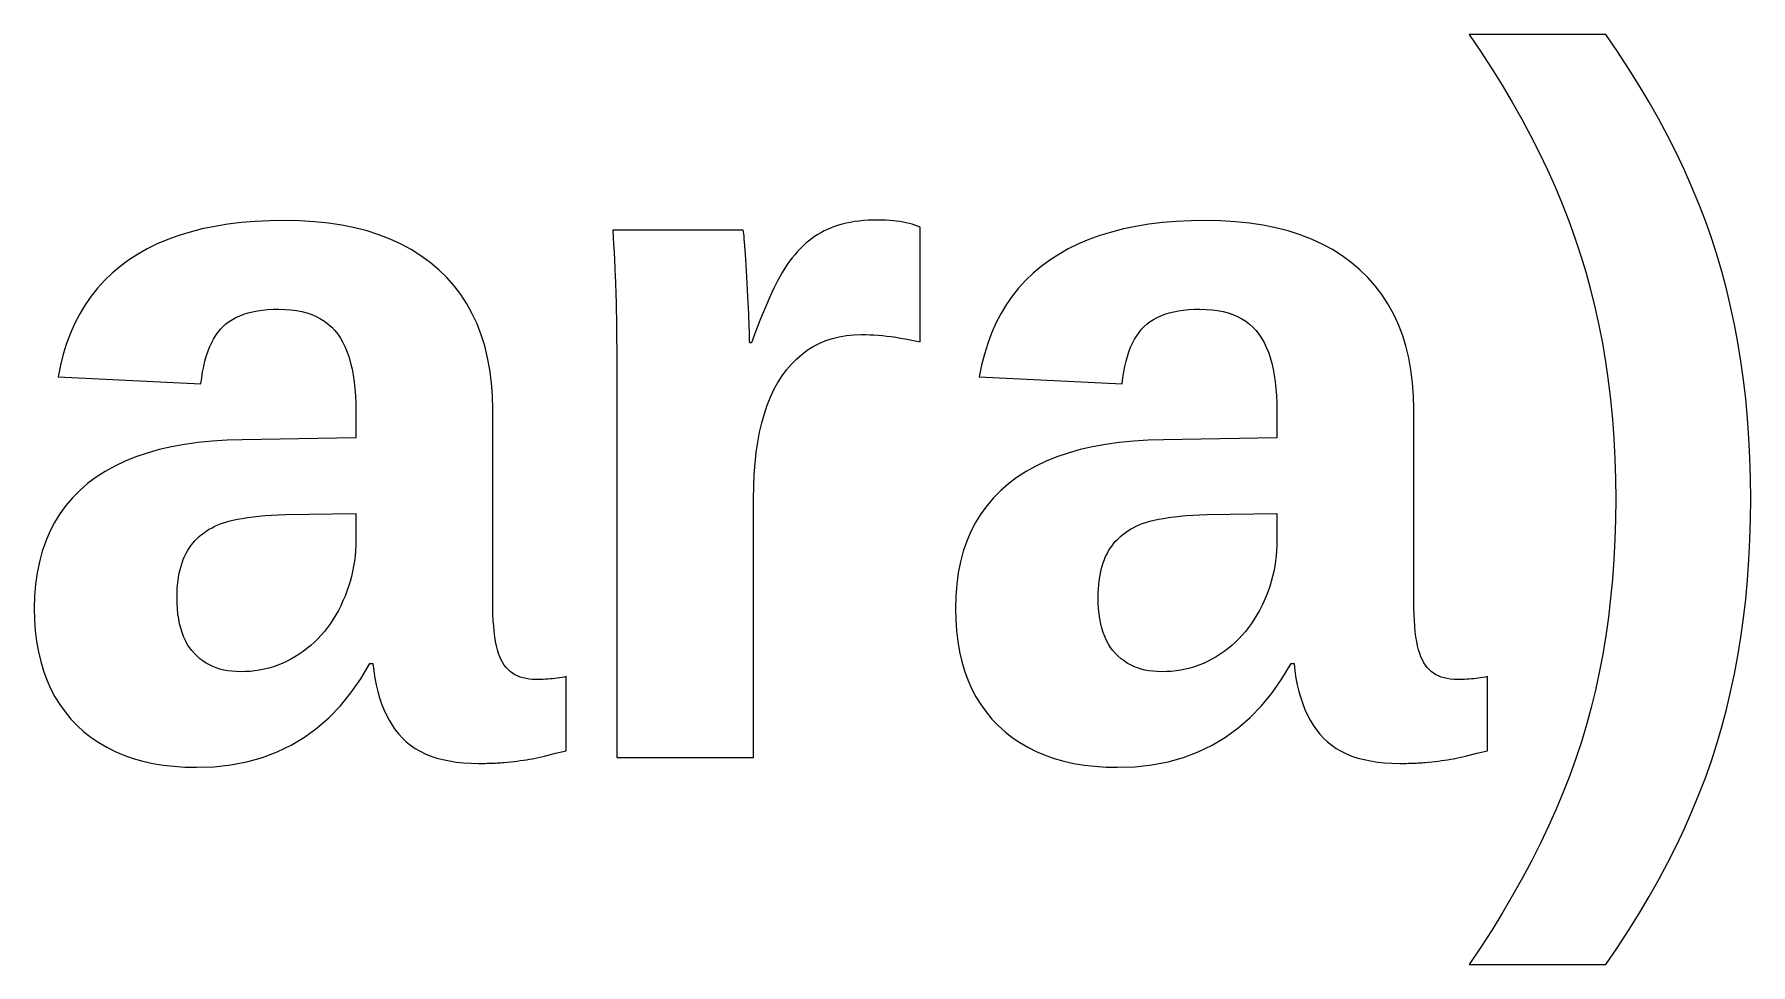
# Model space of a CAD drawing. Header units: metres. Extents: x -140 to 140, y -90 to 90.
# Drawn here: x -63.55 to -56.38, y 58.48 to 62.36 of the extents above; entities that cross this region are included whole.
import ezdxf

# ---------------------------------------------------------------- set-up
doc = ezdxf.new("R2010")
doc.units = ezdxf.units.M

msp = doc.modelspace()

# ---------------------------------------------------------------- linework, layer by layer
for p, q in [((-56.9838, 62.3646), (-57.5555, 62.3646)), ((-57.5555, 62.3646), (-57.5074, 62.2939)), ((-56.9354, 62.2936), (-56.9838, 62.3646)), ((-57.5074, 62.2939), (-57.4613, 62.2231)), ((-56.8892, 62.2226), (-56.9354, 62.2936)), ((-57.4613, 62.2231), (-57.4173, 62.1524)), ((-56.845, 62.1517), (-56.8892, 62.2226)), ((-57.4173, 62.1524), (-57.3753, 62.0816)), ((-56.8031, 62.0808), (-56.845, 62.1517)), ((-57.3753, 62.0816), (-57.3354, 62.0108)), ((-56.7632, 62.01), (-56.8031, 62.0808)), ((-57.3354, 62.0108), (-57.2975, 61.94)), ((-56.7255, 61.9392), (-56.7632, 62.01)), ((-57.2975, 61.94), (-57.2617, 61.8692)), ((-56.6899, 61.8685), (-56.7255, 61.9392)), ((-57.2617, 61.8692), (-57.2279, 61.7984)), ((-56.6564, 61.7978), (-56.6899, 61.8685)), ((-57.2279, 61.7984), (-57.1961, 61.7275)), ((-56.6251, 61.7271), (-56.6564, 61.7978)), ((-57.1961, 61.7275), (-57.1664, 61.6567)), ((-56.5958, 61.6566), (-56.6251, 61.7271)), ((-57.1664, 61.6567), (-57.1388, 61.5858)), ((-56.5688, 61.586), (-56.5958, 61.6566)), ((-62.739, 61.5718), (-62.7932, 61.563)), ((-62.6826, 61.5787), (-62.739, 61.5718)), ((-62.6242, 61.5836), (-62.6826, 61.5787)), ((-62.5638, 61.5865), (-62.6242, 61.5836)), ((-62.5013, 61.5875), (-62.5638, 61.5865)), ((-62.4382, 61.5863), (-62.5013, 61.5875)), ((-62.3775, 61.5826), (-62.4382, 61.5863)), ((-62.319, 61.5765), (-62.3775, 61.5826)), ((-62.2627, 61.568), (-62.319, 61.5765)), ((-62.2088, 61.5571), (-62.2627, 61.568)), ((-60.1891, 61.5676), (-60.2048, 61.5624)), ((-60.173, 61.5722), (-60.1891, 61.5676)), ((-60.1563, 61.5762), (-60.173, 61.5722)), ((-60.1391, 61.5798), (-60.1563, 61.5762)), ((-60.1213, 61.5827), (-60.1391, 61.5798)), ((-60.1031, 61.5852), (-60.1213, 61.5827)), ((-60.0843, 61.5871), (-60.1031, 61.5852)), ((-60.0649, 61.5884), (-60.0843, 61.5871)), ((-60.0451, 61.5893), (-60.0649, 61.5884)), ((-60.0247, 61.5895), (-60.0451, 61.5893)), ((-60.008, 61.5893), (-60.0247, 61.5895)), ((-59.9919, 61.5888), (-60.008, 61.5893)), ((-59.9762, 61.5879), (-59.9919, 61.5888)), ((-59.9611, 61.5866), (-59.9762, 61.5879)), ((-59.9465, 61.585), (-59.9611, 61.5866)), ((-59.9324, 61.583), (-59.9465, 61.585)), ((-59.9187, 61.5807), (-59.9324, 61.583)), ((-59.9056, 61.578), (-59.9187, 61.5807)), ((-59.8931, 61.5749), (-59.9056, 61.578)), ((-59.881, 61.5715), (-59.8931, 61.5749)), ((-59.8694, 61.5677), (-59.881, 61.5715)), ((-59.8583, 61.5635), (-59.8694, 61.5677)), ((-58.8925, 61.5718), (-58.9467, 61.563)), ((-58.8362, 61.5787), (-58.8925, 61.5718)), ((-58.7778, 61.5836), (-58.8362, 61.5787)), ((-58.7173, 61.5865), (-58.7778, 61.5836)), ((-58.6548, 61.5875), (-58.7173, 61.5865)), ((-58.5918, 61.5863), (-58.6548, 61.5875)), ((-58.531, 61.5826), (-58.5918, 61.5863)), ((-58.4725, 61.5765), (-58.531, 61.5826)), ((-58.4163, 61.568), (-58.4725, 61.5765)), ((-58.3623, 61.5571), (-58.4163, 61.568)), ((-57.1388, 61.5858), (-57.1132, 61.5149)), ((-56.5438, 61.5155), (-56.5688, 61.586)), ((-62.9897, 61.508), (-63.0337, 61.4894)), ((-62.9437, 61.5247), (-62.9897, 61.508)), ((-62.8956, 61.5394), (-62.9437, 61.5247)), ((-62.8454, 61.5522), (-62.8956, 61.5394)), ((-62.7932, 61.563), (-62.8454, 61.5522)), ((-62.157, 61.5437), (-62.2088, 61.5571)), ((-62.1076, 61.5279), (-62.157, 61.5437)), ((-62.0604, 61.5097), (-62.1076, 61.5279)), ((-62.0155, 61.489), (-62.0604, 61.5097)), ((-60.5862, 61.5468), (-61.1314, 61.5468)), ((-61.1314, 61.5468), (-61.1295, 61.5174)), ((-61.1295, 61.5174), (-61.1277, 61.4866)), ((-60.5852, 61.5403), (-60.5862, 61.5468)), ((-60.5842, 61.532), (-60.5852, 61.5403)), ((-60.5831, 61.522), (-60.5842, 61.532)), ((-60.582, 61.5101), (-60.5831, 61.522)), ((-60.5809, 61.4965), (-60.582, 61.5101)), ((-60.5797, 61.4812), (-60.5809, 61.4965)), ((-60.3137, 61.5013), (-60.3259, 61.4911)), ((-60.3012, 61.511), (-60.3137, 61.5013)), ((-60.2885, 61.52), (-60.3012, 61.511)), ((-60.2754, 61.5285), (-60.2885, 61.52)), ((-60.2621, 61.5364), (-60.2754, 61.5285)), ((-60.2485, 61.5437), (-60.2621, 61.5364)), ((-60.2344, 61.5505), (-60.2485, 61.5437)), ((-60.2199, 61.5567), (-60.2344, 61.5505)), ((-60.2048, 61.5624), (-60.2199, 61.5567)), ((-59.8477, 61.559), (-59.8583, 61.5635)), ((-59.8477, 61.0809), (-59.8477, 61.559)), ((-59.1432, 61.508), (-59.1872, 61.4894)), ((-59.0972, 61.5247), (-59.1432, 61.508)), ((-59.0491, 61.5394), (-59.0972, 61.5247)), ((-58.999, 61.5522), (-59.0491, 61.5394)), ((-58.9467, 61.563), (-58.999, 61.5522)), ((-58.3106, 61.5437), (-58.3623, 61.5571)), ((-58.2611, 61.5279), (-58.3106, 61.5437)), ((-58.2139, 61.5097), (-58.2611, 61.5279)), ((-58.169, 61.489), (-58.2139, 61.5097)), ((-57.1132, 61.5149), (-57.0896, 61.4441)), ((-56.521, 61.4451), (-56.5438, 61.5155)), ((-63.1155, 61.4462), (-63.1533, 61.4217)), ((-63.0756, 61.4688), (-63.1155, 61.4462)), ((-63.0337, 61.4894), (-63.0756, 61.4688)), ((-61.9728, 61.4659), (-62.0155, 61.489)), ((-61.9324, 61.4404), (-61.9728, 61.4659)), ((-61.8943, 61.4124), (-61.9324, 61.4404)), ((-61.1277, 61.4866), (-61.126, 61.4546)), ((-61.126, 61.4546), (-61.1243, 61.4212)), ((-60.5784, 61.464), (-60.5797, 61.4812)), ((-60.5771, 61.4451), (-60.5784, 61.464)), ((-60.5758, 61.4245), (-60.5771, 61.4451)), ((-60.5744, 61.402), (-60.5758, 61.4245)), ((-60.3824, 61.4313), (-60.3929, 61.4176)), ((-60.3717, 61.4444), (-60.3824, 61.4313)), ((-60.3607, 61.457), (-60.3717, 61.4444)), ((-60.3494, 61.4689), (-60.3607, 61.457)), ((-60.3378, 61.4803), (-60.3494, 61.4689)), ((-60.3259, 61.4911), (-60.3378, 61.4803)), ((-59.269, 61.4462), (-59.3068, 61.4217)), ((-59.2292, 61.4688), (-59.269, 61.4462)), ((-59.1872, 61.4894), (-59.2292, 61.4688)), ((-58.1263, 61.4659), (-58.169, 61.489)), ((-58.0859, 61.4404), (-58.1263, 61.4659)), ((-58.0478, 61.4124), (-58.0859, 61.4404)), ((-57.0896, 61.4441), (-57.0679, 61.3726)), ((-56.5001, 61.374), (-56.521, 61.4451)), ((-63.2225, 61.367), (-63.2538, 61.3369)), ((-63.189, 61.3952), (-63.2225, 61.367)), ((-63.1533, 61.4217), (-63.189, 61.3952)), ((-61.8584, 61.382), (-61.8943, 61.4124)), ((-61.825, 61.3494), (-61.8584, 61.382)), ((-61.1243, 61.4212), (-61.1226, 61.3866)), ((-61.1226, 61.3866), (-61.121, 61.3506)), ((-60.5729, 61.3778), (-60.5744, 61.402)), ((-60.5714, 61.3518), (-60.5729, 61.3778)), ((-60.4341, 61.3524), (-60.4449, 61.3322)), ((-60.4235, 61.371), (-60.4341, 61.3524)), ((-60.4132, 61.388), (-60.4235, 61.371)), ((-60.4031, 61.4034), (-60.4132, 61.388)), ((-60.3929, 61.4176), (-60.4031, 61.4034)), ((-59.376, 61.367), (-59.4073, 61.3369)), ((-59.3425, 61.3952), (-59.376, 61.367)), ((-59.3068, 61.4217), (-59.3425, 61.3952)), ((-58.0119, 61.382), (-58.0478, 61.4124)), ((-57.9785, 61.3494), (-58.0119, 61.382)), ((-57.0679, 61.3726), (-57.048, 61.2999)), ((-56.4809, 61.3018), (-56.5001, 61.374)), ((-63.283, 61.3049), (-63.3099, 61.2711)), ((-63.2538, 61.3369), (-63.283, 61.3049)), ((-61.7943, 61.3147), (-61.825, 61.3494)), ((-61.7662, 61.278), (-61.7943, 61.3147)), ((-61.121, 61.3506), (-61.1202, 61.3322)), ((-61.1202, 61.3322), (-61.1195, 61.3132)), ((-61.1195, 61.3132), (-61.1188, 61.2935)), ((-61.1188, 61.2935), (-61.1181, 61.2731)), ((-60.5699, 61.3241), (-60.5714, 61.3518)), ((-60.567, 61.2697), (-60.5699, 61.3241)), ((-60.4671, 61.2868), (-60.4785, 61.2617)), ((-60.4558, 61.3103), (-60.4671, 61.2868)), ((-60.4449, 61.3322), (-60.4558, 61.3103)), ((-59.4365, 61.3049), (-59.4634, 61.2711)), ((-59.4073, 61.3369), (-59.4365, 61.3049)), ((-57.9478, 61.3147), (-57.9785, 61.3494)), ((-57.9197, 61.278), (-57.9478, 61.3147)), ((-57.048, 61.2999), (-57.0298, 61.2261)), ((-56.4633, 61.2283), (-56.4809, 61.3018)), ((-63.3347, 61.2355), (-63.3573, 61.198)), ((-63.3099, 61.2711), (-63.3347, 61.2355)), ((-62.6353, 61.2066), (-62.6153, 61.2104)), ((-62.6153, 61.2104), (-62.5944, 61.2134)), ((-62.5944, 61.2134), (-62.5725, 61.2155)), ((-62.5725, 61.2155), (-62.5496, 61.2168)), ((-62.5496, 61.2168), (-62.5257, 61.2173)), ((-62.5257, 61.2173), (-62.4999, 61.2166)), ((-62.4999, 61.2166), (-62.4754, 61.2148)), ((-62.4754, 61.2148), (-62.4519, 61.2117)), ((-62.4519, 61.2117), (-62.4296, 61.2073)), ((-61.7408, 61.2392), (-61.7662, 61.278)), ((-61.7181, 61.1984), (-61.7408, 61.2392)), ((-61.1181, 61.2731), (-61.1176, 61.252)), ((-61.1176, 61.252), (-61.117, 61.2302)), ((-61.117, 61.2302), (-61.1166, 61.2077)), ((-60.5657, 61.2448), (-60.567, 61.2697)), ((-60.5646, 61.2213), (-60.5657, 61.2448)), ((-60.5636, 61.1994), (-60.5646, 61.2213)), ((-60.4901, 61.235), (-60.502, 61.2066)), ((-60.4785, 61.2617), (-60.4901, 61.235)), ((-59.4882, 61.2355), (-59.5108, 61.198)), ((-59.4634, 61.2711), (-59.4882, 61.2355)), ((-58.7888, 61.2066), (-58.7689, 61.2104)), ((-58.7689, 61.2104), (-58.7479, 61.2134)), ((-58.7479, 61.2134), (-58.726, 61.2155)), ((-58.726, 61.2155), (-58.7031, 61.2168)), ((-58.7031, 61.2168), (-58.6792, 61.2173)), ((-58.6792, 61.2173), (-58.6535, 61.2166)), ((-58.6535, 61.2166), (-58.6289, 61.2148)), ((-58.6289, 61.2148), (-58.6054, 61.2117)), ((-58.6054, 61.2117), (-58.5831, 61.2073)), ((-57.8943, 61.2392), (-57.9197, 61.278)), ((-57.8716, 61.1984), (-57.8943, 61.2392)), ((-57.0298, 61.2261), (-57.0134, 61.1512)), ((-56.4474, 61.1536), (-56.4633, 61.2283)), ((-63.3777, 61.1587), (-63.396, 61.1175)), ((-63.3573, 61.198), (-63.3777, 61.1587)), ((-62.7697, 61.1333), (-62.7586, 61.145)), ((-62.7586, 61.145), (-62.7467, 61.1557)), ((-62.7467, 61.1557), (-62.7338, 61.1655)), ((-62.7338, 61.1655), (-62.7198, 61.1745)), ((-62.7198, 61.1745), (-62.7049, 61.1826)), ((-62.7049, 61.1826), (-62.689, 61.1899)), ((-62.689, 61.1899), (-62.6721, 61.1963)), ((-62.6721, 61.1963), (-62.6542, 61.2019)), ((-62.6542, 61.2019), (-62.6353, 61.2066)), ((-62.4296, 61.2073), (-62.4084, 61.2018)), ((-62.4084, 61.2018), (-62.3883, 61.1949)), ((-62.3883, 61.1949), (-62.3694, 61.1869)), ((-62.3694, 61.1869), (-62.3516, 61.1776)), ((-62.3516, 61.1776), (-62.3349, 61.167)), ((-62.3349, 61.167), (-62.3194, 61.1553)), ((-62.3194, 61.1553), (-62.3049, 61.1422)), ((-62.3049, 61.1422), (-62.2917, 61.128)), ((-61.6981, 61.1555), (-61.7181, 61.1984)), ((-61.6807, 61.1106), (-61.6981, 61.1555)), ((-61.1166, 61.2077), (-61.1162, 61.1844)), ((-61.1162, 61.1844), (-61.1159, 61.1605)), ((-61.1159, 61.1605), (-61.1156, 61.1358)), ((-60.5627, 61.1789), (-60.5636, 61.1994)), ((-60.5619, 61.1599), (-60.5627, 61.1789)), ((-60.5612, 61.1423), (-60.5619, 61.1599)), ((-60.5607, 61.1263), (-60.5612, 61.1423)), ((-60.5264, 61.145), (-60.5389, 61.1117)), ((-60.5141, 61.1766), (-60.5264, 61.145)), ((-60.502, 61.2066), (-60.5141, 61.1766)), ((-59.5313, 61.1587), (-59.5495, 61.1175)), ((-59.5108, 61.198), (-59.5313, 61.1587)), ((-58.9232, 61.1333), (-58.9121, 61.145)), ((-58.9121, 61.145), (-58.9002, 61.1557)), ((-58.9002, 61.1557), (-58.8873, 61.1655)), ((-58.8873, 61.1655), (-58.8734, 61.1745)), ((-58.8734, 61.1745), (-58.8585, 61.1826)), ((-58.8585, 61.1826), (-58.8425, 61.1899)), ((-58.8425, 61.1899), (-58.8256, 61.1963)), ((-58.8256, 61.1963), (-58.8077, 61.2019)), ((-58.8077, 61.2019), (-58.7888, 61.2066)), ((-58.5831, 61.2073), (-58.5619, 61.2018)), ((-58.5619, 61.2018), (-58.5418, 61.1949)), ((-58.5418, 61.1949), (-58.5229, 61.1869)), ((-58.5229, 61.1869), (-58.5051, 61.1776)), ((-58.5051, 61.1776), (-58.4884, 61.167)), ((-58.4884, 61.167), (-58.4729, 61.1553)), ((-58.4729, 61.1553), (-58.4585, 61.1422)), ((-58.4585, 61.1422), (-58.4452, 61.128)), ((-57.8516, 61.1555), (-57.8716, 61.1984)), ((-57.8342, 61.1106), (-57.8516, 61.1555)), ((-57.0134, 61.1512), (-56.9986, 61.075)), ((-56.4332, 61.0776), (-56.4474, 61.1536)), ((-63.4121, 61.0745), (-63.426, 61.0297)), ((-63.396, 61.1175), (-63.4121, 61.0745)), ((-62.8152, 61.0582), (-62.8074, 61.0755)), ((-62.8074, 61.0755), (-62.799, 61.0916)), ((-62.799, 61.0916), (-62.7899, 61.1066)), ((-62.7899, 61.1066), (-62.7801, 61.1206)), ((-62.7801, 61.1206), (-62.7697, 61.1333)), ((-62.2917, 61.128), (-62.2795, 61.1125)), ((-62.2795, 61.1125), (-62.2684, 61.0957)), ((-62.2684, 61.0957), (-62.2581, 61.0776)), ((-62.2581, 61.0776), (-62.2488, 61.0582)), ((-61.666, 61.0636), (-61.6807, 61.1106)), ((-61.1156, 61.1358), (-61.1154, 61.1105)), ((-61.1154, 61.1105), (-61.1152, 61.0844)), ((-61.1152, 61.0844), (-61.1151, 61.0576)), ((-60.5603, 61.1117), (-60.5607, 61.1263)), ((-60.56, 61.0986), (-60.5603, 61.1117)), ((-60.5598, 61.087), (-60.56, 61.0986)), ((-60.5597, 61.0769), (-60.5598, 61.087)), ((-60.5516, 61.0769), (-60.5597, 61.0769)), ((-60.5389, 61.1117), (-60.5516, 61.0769)), ((-60.2944, 61.0613), (-60.2688, 61.0746)), ((-60.2688, 61.0746), (-60.2421, 61.0859)), ((-60.2421, 61.0859), (-60.2143, 61.0951)), ((-60.2143, 61.0951), (-60.1853, 61.1022)), ((-60.1853, 61.1022), (-60.1553, 61.1074)), ((-60.1553, 61.1074), (-60.1241, 61.1104)), ((-60.1241, 61.1104), (-60.0918, 61.1115)), ((-60.0918, 61.1115), (-60.0753, 61.1113)), ((-60.0753, 61.1113), (-60.0585, 61.1107)), ((-60.0585, 61.1107), (-60.0413, 61.1098)), ((-60.0413, 61.1098), (-60.0236, 61.1086)), ((-60.0236, 61.1086), (-60.0056, 61.1069)), ((-60.0056, 61.1069), (-59.9872, 61.1049)), ((-59.9872, 61.1049), (-59.9685, 61.1026)), ((-59.9685, 61.1026), (-59.9493, 61.0999)), ((-59.9493, 61.0999), (-59.9297, 61.0968)), ((-59.9297, 61.0968), (-59.9098, 61.0934)), ((-59.9098, 61.0934), (-59.8895, 61.0896)), ((-59.8895, 61.0896), (-59.8688, 61.0854)), ((-59.8688, 61.0854), (-59.8477, 61.0809)), ((-59.5656, 61.0745), (-59.5795, 61.0297)), ((-59.5495, 61.1175), (-59.5656, 61.0745)), ((-58.9688, 61.0582), (-58.961, 61.0755)), ((-58.961, 61.0755), (-58.9525, 61.0916)), ((-58.9525, 61.0916), (-58.9434, 61.1066)), ((-58.9434, 61.1066), (-58.9337, 61.1206)), ((-58.9337, 61.1206), (-58.9232, 61.1333)), ((-58.4452, 61.128), (-58.433, 61.1125)), ((-58.433, 61.1125), (-58.4219, 61.0957)), ((-58.4219, 61.0957), (-58.4117, 61.0776)), ((-58.4117, 61.0776), (-58.4023, 61.0582)), ((-57.8195, 61.0636), (-57.8342, 61.1106)), ((-56.9986, 61.075), (-56.9856, 60.9977)), ((-56.4206, 61.0005), (-56.4332, 61.0776)), ((-63.426, 61.0297), (-63.4377, 60.983)), ((-62.8397, 60.9779), (-62.8346, 60.9997)), ((-62.8346, 60.9997), (-62.8288, 61.0203)), ((-62.8288, 61.0203), (-62.8224, 61.0398)), ((-62.8224, 61.0398), (-62.8152, 61.0582)), ((-62.2488, 61.0582), (-62.2403, 61.0375)), ((-62.2403, 61.0375), (-62.2328, 61.0155)), ((-62.2328, 61.0155), (-62.2261, 60.9921)), ((-61.654, 61.0146), (-61.666, 61.0636)), ((-61.6446, 60.9636), (-61.654, 61.0146)), ((-61.1151, 61.0576), (-61.1151, 61.0301)), ((-61.1151, 61.0301), (-61.1151, 59.3456)), ((-60.3856, 60.9876), (-60.3645, 61.0091)), ((-60.3645, 61.0091), (-60.3422, 61.0286)), ((-60.3422, 61.0286), (-60.3189, 61.046)), ((-60.3189, 61.046), (-60.2944, 61.0613)), ((-59.5795, 61.0297), (-59.5912, 60.983)), ((-58.9933, 60.9779), (-58.9881, 60.9997)), ((-58.9881, 60.9997), (-58.9823, 61.0203)), ((-58.9823, 61.0203), (-58.9759, 61.0398)), ((-58.9759, 61.0398), (-58.9688, 61.0582)), ((-58.4023, 61.0582), (-58.3938, 61.0375)), ((-58.3938, 61.0375), (-58.3863, 61.0155)), ((-58.3863, 61.0155), (-58.3796, 60.9921)), ((-57.8075, 61.0146), (-57.8195, 61.0636)), ((-57.7981, 60.9636), (-57.8075, 61.0146)), ((-56.9856, 60.9977), (-56.9743, 60.9192)), ((-56.4097, 60.9221), (-56.4206, 61.0005)), ((-63.4377, 60.983), (-63.4472, 60.9345)), ((-63.4472, 60.9345), (-62.8512, 60.906)), ((-62.8512, 60.906), (-62.848, 60.9311)), ((-62.848, 60.9311), (-62.8442, 60.9551)), ((-62.8442, 60.9551), (-62.8397, 60.9779)), ((-62.2261, 60.9921), (-62.2203, 60.9675)), ((-62.2203, 60.9675), (-62.2154, 60.9415)), ((-62.2154, 60.9415), (-62.2114, 60.9143)), ((-61.6379, 60.9105), (-61.6446, 60.9636)), ((-60.442, 60.9109), (-60.4244, 60.9385)), ((-60.4244, 60.9385), (-60.4055, 60.9641)), ((-60.4055, 60.9641), (-60.3856, 60.9876)), ((-59.5912, 60.983), (-59.6008, 60.9345)), ((-59.6008, 60.9345), (-59.0047, 60.906)), ((-59.0047, 60.906), (-59.0015, 60.9311)), ((-59.0015, 60.9311), (-58.9977, 60.9551)), ((-58.9977, 60.9551), (-58.9933, 60.9779)), ((-58.3796, 60.9921), (-58.3738, 60.9675)), ((-58.3738, 60.9675), (-58.3689, 60.9415)), ((-58.3689, 60.9415), (-58.3649, 60.9143)), ((-57.7915, 60.9105), (-57.7981, 60.9636)), ((-56.4005, 60.8424), (-56.4097, 60.9221)), ((-62.2114, 60.9143), (-62.2083, 60.8857)), ((-62.2083, 60.8857), (-62.206, 60.8558)), ((-62.206, 60.8558), (-62.2047, 60.8246)), ((-61.6339, 60.8553), (-61.6379, 60.9105)), ((-61.6326, 60.7982), (-61.6339, 60.8553)), ((-60.473, 60.8498), (-60.4582, 60.8814)), ((-60.4582, 60.8814), (-60.442, 60.9109)), ((-58.3649, 60.9143), (-58.3618, 60.8857)), ((-58.3618, 60.8857), (-58.3596, 60.8558)), ((-58.3596, 60.8558), (-58.3582, 60.8246)), ((-57.7875, 60.8553), (-57.7915, 60.9105)), ((-57.7861, 60.7982), (-57.7875, 60.8553)), ((-56.9743, 60.9192), (-56.9648, 60.8396)), ((-62.2047, 60.8246), (-62.2043, 60.7921)), ((-62.2043, 60.7921), (-62.2043, 60.6802)), ((-61.6326, 59.9966), (-61.6326, 60.7982)), ((-60.5089, 60.7434), (-60.4984, 60.7808)), ((-60.4984, 60.7808), (-60.4864, 60.8163)), ((-60.4864, 60.8163), (-60.473, 60.8498)), ((-58.3582, 60.8246), (-58.3578, 60.7921)), ((-58.3578, 60.7921), (-58.3578, 60.6802)), ((-57.7861, 59.9966), (-57.7861, 60.7982)), ((-56.9648, 60.8396), (-56.957, 60.7588)), ((-56.393, 60.7616), (-56.4005, 60.8424)), ((-60.5181, 60.7039), (-60.5089, 60.7434)), ((-56.957, 60.7588), (-56.9509, 60.6768)), ((-56.3871, 60.6795), (-56.393, 60.7616)), ((-62.9741, 60.643), (-63.0262, 60.631)), ((-62.9197, 60.653), (-62.9741, 60.643)), ((-62.8629, 60.6608), (-62.9197, 60.653)), ((-62.8037, 60.6666), (-62.8629, 60.6608)), ((-62.7422, 60.6704), (-62.8037, 60.6666)), ((-62.6783, 60.672), (-62.7422, 60.6704)), ((-62.2043, 60.6802), (-62.6783, 60.672)), ((-60.5322, 60.6191), (-60.5258, 60.6625)), ((-60.5258, 60.6625), (-60.5181, 60.7039)), ((-59.1276, 60.643), (-59.1797, 60.631)), ((-59.0732, 60.653), (-59.1276, 60.643)), ((-59.0164, 60.6608), (-59.0732, 60.653)), ((-58.9572, 60.6666), (-59.0164, 60.6608)), ((-58.8957, 60.6704), (-58.9572, 60.6666)), ((-58.8318, 60.672), (-58.8957, 60.6704)), ((-58.3578, 60.6802), (-58.8318, 60.672)), ((-56.9509, 60.6768), (-56.9466, 60.5936)), ((-56.383, 60.5962), (-56.3871, 60.6795)), ((-63.1681, 60.5825), (-63.2107, 60.5622)), ((-63.1232, 60.6008), (-63.1681, 60.5825)), ((-63.0759, 60.6169), (-63.1232, 60.6008)), ((-63.0262, 60.631), (-63.0759, 60.6169)), ((-60.5406, 60.5264), (-60.5371, 60.5738)), ((-60.5371, 60.5738), (-60.5322, 60.6191)), ((-59.3216, 60.5825), (-59.3642, 60.5622)), ((-59.2767, 60.6008), (-59.3216, 60.5825)), ((-59.2294, 60.6169), (-59.2767, 60.6008)), ((-59.1797, 60.631), (-59.2294, 60.6169)), ((-56.9466, 60.5936), (-56.944, 60.5093)), ((-56.3804, 60.5116), (-56.383, 60.5962)), ((-63.2887, 60.5154), (-63.3242, 60.4889)), ((-63.2509, 60.5399), (-63.2887, 60.5154)), ((-63.2107, 60.5622), (-63.2509, 60.5399)), ((-60.5427, 60.4771), (-60.5406, 60.5264)), ((-59.4422, 60.5154), (-59.4777, 60.4889)), ((-59.4044, 60.5399), (-59.4422, 60.5154)), ((-59.3642, 60.5622), (-59.4044, 60.5399)), ((-56.944, 60.5093), (-56.9431, 60.4238)), ((-56.3796, 60.4259), (-56.3804, 60.5116)), ((-63.3874, 60.43), (-63.4151, 60.3976)), ((-63.3571, 60.4604), (-63.3874, 60.43)), ((-63.3242, 60.4889), (-63.3571, 60.4604)), ((-60.5434, 60.4259), (-60.5427, 60.4771)), ((-60.5434, 59.3456), (-60.5434, 60.4259)), ((-59.541, 60.43), (-59.5686, 60.3976)), ((-59.5107, 60.4604), (-59.541, 60.43)), ((-59.4777, 60.4889), (-59.5107, 60.4604)), ((-56.9431, 60.4238), (-56.944, 60.3387)), ((-56.3804, 60.3395), (-56.3796, 60.4259)), ((-63.4402, 60.3633), (-63.4626, 60.3271)), ((-63.4151, 60.3976), (-63.4402, 60.3633)), ((-62.6565, 60.3474), (-62.6334, 60.3504)), ((-62.6334, 60.3504), (-62.6089, 60.3531)), ((-62.6089, 60.3531), (-62.583, 60.3555)), ((-62.583, 60.3555), (-62.5558, 60.3576)), ((-62.5558, 60.3576), (-62.5272, 60.3593)), ((-62.5272, 60.3593), (-62.4972, 60.3608)), ((-62.4972, 60.3608), (-62.2043, 60.3648)), ((-62.2043, 60.3648), (-62.2043, 60.2529)), ((-59.5937, 60.3633), (-59.6161, 60.3271)), ((-59.5686, 60.3976), (-59.5937, 60.3633)), ((-58.8101, 60.3474), (-58.7869, 60.3504)), ((-58.7869, 60.3504), (-58.7624, 60.3531)), ((-58.7624, 60.3531), (-58.7366, 60.3555)), ((-58.7366, 60.3555), (-58.7093, 60.3576)), ((-58.7093, 60.3576), (-58.6807, 60.3593)), ((-58.6807, 60.3593), (-58.6507, 60.3608)), ((-58.6507, 60.3608), (-58.3578, 60.3648)), ((-58.3578, 60.3648), (-58.3578, 60.2529)), ((-63.4823, 60.289), (-63.4995, 60.2489)), ((-63.4626, 60.3271), (-63.4823, 60.289)), ((-62.8485, 60.2762), (-62.8383, 60.2841)), ((-62.8383, 60.2841), (-62.8275, 60.2915)), ((-62.8275, 60.2915), (-62.8164, 60.2986)), ((-62.8164, 60.2986), (-62.8047, 60.3052)), ((-62.8047, 60.3052), (-62.7926, 60.3113)), ((-62.7926, 60.3113), (-62.78, 60.317)), ((-62.78, 60.317), (-62.7665, 60.3223)), ((-62.7665, 60.3223), (-62.7516, 60.3273)), ((-62.7516, 60.3273), (-62.7353, 60.332)), ((-62.7353, 60.332), (-62.7177, 60.3363)), ((-62.7177, 60.3363), (-62.6987, 60.3403)), ((-62.6987, 60.3403), (-62.6783, 60.344)), ((-62.6783, 60.344), (-62.6565, 60.3474)), ((-59.6359, 60.289), (-59.653, 60.2489)), ((-59.6161, 60.3271), (-59.6359, 60.289)), ((-59.002, 60.2762), (-58.9918, 60.2841)), ((-58.9918, 60.2841), (-58.9811, 60.2915)), ((-58.9811, 60.2915), (-58.9699, 60.2986)), ((-58.9699, 60.2986), (-58.9582, 60.3052)), ((-58.9582, 60.3052), (-58.9461, 60.3113)), ((-58.9461, 60.3113), (-58.9335, 60.317)), ((-58.9335, 60.317), (-58.92, 60.3223)), ((-58.92, 60.3223), (-58.9051, 60.3273)), ((-58.9051, 60.3273), (-58.8888, 60.332)), ((-58.8888, 60.332), (-58.8712, 60.3363)), ((-58.8712, 60.3363), (-58.8522, 60.3403)), ((-58.8522, 60.3403), (-58.8318, 60.344)), ((-58.8318, 60.344), (-58.8101, 60.3474)), ((-56.944, 60.3387), (-56.9465, 60.2548)), ((-56.383, 60.2544), (-56.3804, 60.3395)), ((-63.514, 60.207), (-63.5258, 60.1631)), ((-63.4995, 60.2489), (-63.514, 60.207)), ((-62.9136, 60.1966), (-62.9071, 60.2082)), ((-62.9071, 60.2082), (-62.9001, 60.2192)), ((-62.9001, 60.2192), (-62.8927, 60.2298)), ((-62.8927, 60.2298), (-62.8848, 60.24)), ((-62.8848, 60.24), (-62.8764, 60.2497)), ((-62.8764, 60.2497), (-62.8676, 60.259)), ((-62.8676, 60.259), (-62.8583, 60.2678)), ((-62.8583, 60.2678), (-62.8485, 60.2762)), ((-62.2057, 60.2089), (-62.2076, 60.1871)), ((-62.2046, 60.2308), (-62.2057, 60.2089)), ((-62.2043, 60.2529), (-62.2046, 60.2308)), ((-59.6675, 60.207), (-59.6794, 60.1631)), ((-59.653, 60.2489), (-59.6675, 60.207)), ((-59.0671, 60.1966), (-59.0606, 60.2082)), ((-59.0606, 60.2082), (-59.0537, 60.2192)), ((-59.0537, 60.2192), (-59.0462, 60.2298)), ((-59.0462, 60.2298), (-59.0383, 60.24)), ((-59.0383, 60.24), (-59.03, 60.2497)), ((-59.03, 60.2497), (-59.0211, 60.259)), ((-59.0211, 60.259), (-59.0118, 60.2678)), ((-59.0118, 60.2678), (-59.002, 60.2762)), ((-58.3593, 60.2089), (-58.3611, 60.1871)), ((-58.3581, 60.2308), (-58.3593, 60.2089)), ((-58.3578, 60.2529), (-58.3581, 60.2308)), ((-56.9465, 60.2548), (-56.9508, 60.172)), ((-56.3871, 60.1706), (-56.383, 60.2544)), ((-63.5258, 60.1631), (-63.5351, 60.1172)), ((-62.9382, 60.1302), (-62.9343, 60.1446)), ((-62.9343, 60.1446), (-62.9299, 60.1585)), ((-62.9299, 60.1585), (-62.925, 60.1718)), ((-62.925, 60.1718), (-62.9195, 60.1845)), ((-62.9195, 60.1845), (-62.9136, 60.1966)), ((-62.2136, 60.1441), (-62.2177, 60.1229)), ((-62.2102, 60.1655), (-62.2136, 60.1441)), ((-62.2076, 60.1871), (-62.2102, 60.1655)), ((-59.6794, 60.1631), (-59.6886, 60.1172)), ((-59.0917, 60.1302), (-59.0878, 60.1446)), ((-59.0878, 60.1446), (-59.0834, 60.1585)), ((-59.0834, 60.1585), (-59.0785, 60.1718)), ((-59.0785, 60.1718), (-59.0731, 60.1845)), ((-59.0731, 60.1845), (-59.0671, 60.1966)), ((-58.3671, 60.1441), (-58.3712, 60.1229)), ((-58.3637, 60.1655), (-58.3671, 60.1441)), ((-58.3611, 60.1871), (-58.3637, 60.1655)), ((-56.9508, 60.172), (-56.9567, 60.0905)), ((-56.393, 60.088), (-56.3871, 60.1706)), ((-63.5417, 60.0695), (-63.5456, 60.0198)), ((-63.5351, 60.1172), (-63.5417, 60.0695)), ((-62.9498, 60.0493), (-62.9485, 60.0666)), ((-62.9485, 60.0666), (-62.9467, 60.0834)), ((-62.9467, 60.0834), (-62.9444, 60.0996)), ((-62.9444, 60.0996), (-62.9415, 60.1152)), ((-62.9415, 60.1152), (-62.9382, 60.1302)), ((-62.2281, 60.081), (-62.2345, 60.0603)), ((-62.2225, 60.1018), (-62.2281, 60.081)), ((-62.2177, 60.1229), (-62.2225, 60.1018)), ((-59.6952, 60.0695), (-59.6991, 60.0198)), ((-59.6886, 60.1172), (-59.6952, 60.0695)), ((-59.1033, 60.0493), (-59.1021, 60.0666)), ((-59.1021, 60.0666), (-59.1002, 60.0834)), ((-59.1002, 60.0834), (-59.0979, 60.0996)), ((-59.0979, 60.0996), (-59.0951, 60.1152)), ((-59.0951, 60.1152), (-59.0917, 60.1302)), ((-58.3817, 60.081), (-58.388, 60.0603)), ((-58.3761, 60.1018), (-58.3817, 60.081)), ((-58.3712, 60.1229), (-58.3761, 60.1018)), ((-56.9567, 60.0905), (-56.9644, 60.0103)), ((-56.4005, 60.0068), (-56.393, 60.088)), ((-63.5456, 60.0198), (-63.5469, 59.9682)), ((-62.9509, 60.0129), (-62.9506, 60.0314)), ((-62.9504, 59.9893), (-62.9509, 60.0129)), ((-62.9506, 60.0314), (-62.9498, 60.0493)), ((-62.258, 59.9993), (-62.2673, 59.9793)), ((-62.2494, 60.0194), (-62.258, 59.9993)), ((-62.2416, 60.0398), (-62.2494, 60.0194)), ((-62.2345, 60.0603), (-62.2416, 60.0398)), ((-61.6324, 59.9688), (-61.6326, 59.9966)), ((-59.6991, 60.0198), (-59.7005, 59.9682)), ((-59.1044, 60.0129), (-59.1041, 60.0314)), ((-59.104, 59.9893), (-59.1044, 60.0129)), ((-59.1041, 60.0314), (-59.1033, 60.0493)), ((-58.4115, 59.9993), (-58.4208, 59.9793)), ((-58.4029, 60.0194), (-58.4115, 59.9993)), ((-58.3951, 60.0398), (-58.4029, 60.0194)), ((-58.388, 60.0603), (-58.3951, 60.0398)), ((-57.7859, 59.9688), (-57.7861, 59.9966)), ((-56.9644, 60.0103), (-56.9737, 59.9312)), ((-56.4097, 59.9268), (-56.4005, 60.0068)), ((-63.5469, 59.9682), (-63.5459, 59.9205)), ((-63.5459, 59.9205), (-63.5427, 59.8745)), ((-62.9491, 59.9666), (-62.9504, 59.9893)), ((-62.947, 59.9449), (-62.9491, 59.9666)), ((-62.944, 59.9241), (-62.947, 59.9449)), ((-62.9402, 59.9043), (-62.944, 59.9241)), ((-62.299, 59.9227), (-62.3106, 59.9051)), ((-62.2878, 59.9409), (-62.299, 59.9227)), ((-62.2773, 59.9598), (-62.2878, 59.9409)), ((-62.2673, 59.9793), (-62.2773, 59.9598)), ((-61.6316, 59.9424), (-61.6324, 59.9688)), ((-61.6304, 59.9173), (-61.6316, 59.9424)), ((-59.7005, 59.9682), (-59.6994, 59.9205)), ((-59.6994, 59.9205), (-59.6962, 59.8745)), ((-59.1027, 59.9666), (-59.104, 59.9893)), ((-59.1005, 59.9449), (-59.1027, 59.9666)), ((-59.0975, 59.9241), (-59.1005, 59.9449)), ((-59.0937, 59.9043), (-59.0975, 59.9241)), ((-58.4525, 59.9227), (-58.4642, 59.9051)), ((-58.4414, 59.9409), (-58.4525, 59.9227)), ((-58.4308, 59.9598), (-58.4414, 59.9409)), ((-58.4208, 59.9793), (-58.4308, 59.9598)), ((-57.7851, 59.9424), (-57.7859, 59.9688)), ((-57.7839, 59.9173), (-57.7851, 59.9424)), ((-56.9737, 59.9312), (-56.9847, 59.8533)), ((-56.4206, 59.8481), (-56.4097, 59.9268)), ((-63.5427, 59.8745), (-63.5374, 59.8301)), ((-62.9355, 59.8854), (-62.9402, 59.9043)), ((-62.9299, 59.8675), (-62.9355, 59.8854)), ((-62.9235, 59.8505), (-62.9299, 59.8675)), ((-62.9162, 59.8345), (-62.9235, 59.8505)), ((-62.3491, 59.8564), (-62.363, 59.8415)), ((-62.3357, 59.872), (-62.3491, 59.8564)), ((-62.3229, 59.8882), (-62.3357, 59.872)), ((-62.3106, 59.9051), (-62.3229, 59.8882)), ((-61.6286, 59.8936), (-61.6304, 59.9173)), ((-61.6264, 59.8712), (-61.6286, 59.8936)), ((-61.6237, 59.8502), (-61.6264, 59.8712)), ((-61.6205, 59.8306), (-61.6237, 59.8502)), ((-59.6962, 59.8745), (-59.6909, 59.8301)), ((-59.089, 59.8854), (-59.0937, 59.9043)), ((-59.0835, 59.8675), (-59.089, 59.8854)), ((-59.077, 59.8505), (-59.0835, 59.8675)), ((-59.0698, 59.8345), (-59.077, 59.8505)), ((-58.5026, 59.8564), (-58.5166, 59.8415)), ((-58.4892, 59.872), (-58.5026, 59.8564)), ((-58.4764, 59.8882), (-58.4892, 59.872)), ((-58.4642, 59.9051), (-58.4764, 59.8882)), ((-57.7822, 59.8936), (-57.7839, 59.9173)), ((-57.78, 59.8712), (-57.7822, 59.8936)), ((-57.7772, 59.8502), (-57.78, 59.8712)), ((-57.774, 59.8306), (-57.7772, 59.8502)), ((-56.9847, 59.8533), (-56.9975, 59.7767)), ((-56.4332, 59.7706), (-56.4206, 59.8481)), ((-63.5374, 59.8301), (-63.53, 59.7875)), ((-63.53, 59.7875), (-63.5204, 59.7465)), ((-62.9081, 59.8194), (-62.9162, 59.8345)), ((-62.8992, 59.8053), (-62.9081, 59.8194)), ((-62.8893, 59.7922), (-62.8992, 59.8053)), ((-62.8786, 59.78), (-62.8893, 59.7922)), ((-62.8672, 59.7687), (-62.8786, 59.78)), ((-62.4413, 59.7769), (-62.4585, 59.7661)), ((-62.4245, 59.7885), (-62.4413, 59.7769)), ((-62.4083, 59.8008), (-62.4245, 59.7885)), ((-62.3926, 59.8137), (-62.4083, 59.8008)), ((-62.3775, 59.8273), (-62.3926, 59.8137)), ((-62.363, 59.8415), (-62.3775, 59.8273)), ((-61.6168, 59.8123), (-61.6205, 59.8306)), ((-61.6126, 59.7954), (-61.6168, 59.8123)), ((-61.6079, 59.7798), (-61.6126, 59.7954)), ((-61.6027, 59.7656), (-61.6079, 59.7798)), ((-59.6909, 59.8301), (-59.6835, 59.7875)), ((-59.6835, 59.7875), (-59.674, 59.7465)), ((-59.0617, 59.8194), (-59.0698, 59.8345)), ((-59.0527, 59.8053), (-59.0617, 59.8194)), ((-59.0428, 59.7922), (-59.0527, 59.8053)), ((-59.0322, 59.78), (-59.0428, 59.7922)), ((-59.0208, 59.7687), (-59.0322, 59.78)), ((-58.5948, 59.7769), (-58.612, 59.7661)), ((-58.578, 59.7885), (-58.5948, 59.7769)), ((-58.5618, 59.8008), (-58.578, 59.7885)), ((-58.5461, 59.8137), (-58.5618, 59.8008)), ((-58.5311, 59.8273), (-58.5461, 59.8137)), ((-58.5166, 59.8415), (-58.5311, 59.8273)), ((-57.7703, 59.8123), (-57.774, 59.8306)), ((-57.7661, 59.7954), (-57.7703, 59.8123)), ((-57.7614, 59.7798), (-57.7661, 59.7954)), ((-57.7563, 59.7656), (-57.7614, 59.7798)), ((-56.9975, 59.7767), (-57.0119, 59.7013)), ((-63.5204, 59.7465), (-63.5088, 59.7072)), ((-63.5088, 59.7072), (-63.495, 59.6696)), ((-62.8553, 59.7583), (-62.8672, 59.7687)), ((-62.8428, 59.7488), (-62.8553, 59.7583)), ((-62.8297, 59.7402), (-62.8428, 59.7488)), ((-62.816, 59.7326), (-62.8297, 59.7402)), ((-62.8018, 59.7258), (-62.816, 59.7326)), ((-62.787, 59.7199), (-62.8018, 59.7258)), ((-62.7717, 59.715), (-62.787, 59.7199)), ((-62.7557, 59.7109), (-62.7717, 59.715)), ((-62.7392, 59.7077), (-62.7557, 59.7109)), ((-62.7222, 59.7055), (-62.7392, 59.7077)), ((-62.7046, 59.7041), (-62.7222, 59.7055)), ((-62.6864, 59.7037), (-62.7046, 59.7041)), ((-62.6659, 59.7041), (-62.6864, 59.7037)), ((-62.6456, 59.7054), (-62.6659, 59.7041)), ((-62.6257, 59.7076), (-62.6456, 59.7054)), ((-62.606, 59.7106), (-62.6257, 59.7076)), ((-62.5866, 59.7145), (-62.606, 59.7106)), ((-62.5674, 59.7193), (-62.5866, 59.7145)), ((-62.5486, 59.7249), (-62.5674, 59.7193)), ((-62.53, 59.7314), (-62.5486, 59.7249)), ((-62.5117, 59.7388), (-62.53, 59.7314)), ((-62.4937, 59.747), (-62.5117, 59.7388)), ((-62.4759, 59.7561), (-62.4937, 59.747)), ((-62.4585, 59.7661), (-62.4759, 59.7561)), ((-62.1836, 59.6742), (-62.1452, 59.7383)), ((-62.1452, 59.7383), (-62.1331, 59.7383)), ((-62.1331, 59.7383), (-62.1294, 59.7072)), ((-62.1294, 59.7072), (-62.1248, 59.6774)), ((-61.5971, 59.7528), (-61.6027, 59.7656)), ((-61.5909, 59.7413), (-61.5971, 59.7528)), ((-61.5842, 59.7309), (-61.5909, 59.7413)), ((-61.5767, 59.7214), (-61.5842, 59.7309)), ((-61.5687, 59.7126), (-61.5767, 59.7214)), ((-61.5599, 59.7047), (-61.5687, 59.7126)), ((-61.5505, 59.6977), (-61.5599, 59.7047)), ((-59.674, 59.7465), (-59.6623, 59.7072)), ((-59.6623, 59.7072), (-59.6485, 59.6696)), ((-59.0088, 59.7583), (-59.0208, 59.7687)), ((-58.9963, 59.7488), (-59.0088, 59.7583)), ((-58.9832, 59.7402), (-58.9963, 59.7488)), ((-58.9695, 59.7326), (-58.9832, 59.7402)), ((-58.9553, 59.7258), (-58.9695, 59.7326)), ((-58.9405, 59.7199), (-58.9553, 59.7258)), ((-58.9252, 59.715), (-58.9405, 59.7199)), ((-58.9093, 59.7109), (-58.9252, 59.715)), ((-58.8928, 59.7077), (-58.9093, 59.7109)), ((-58.8757, 59.7055), (-58.8928, 59.7077)), ((-58.8581, 59.7041), (-58.8757, 59.7055)), ((-58.8399, 59.7037), (-58.8581, 59.7041)), ((-58.8194, 59.7041), (-58.8399, 59.7037)), ((-58.7992, 59.7054), (-58.8194, 59.7041)), ((-58.7792, 59.7076), (-58.7992, 59.7054)), ((-58.7595, 59.7106), (-58.7792, 59.7076)), ((-58.7401, 59.7145), (-58.7595, 59.7106)), ((-58.721, 59.7193), (-58.7401, 59.7145)), ((-58.7021, 59.7249), (-58.721, 59.7193)), ((-58.6835, 59.7314), (-58.7021, 59.7249)), ((-58.6652, 59.7388), (-58.6835, 59.7314)), ((-58.6472, 59.747), (-58.6652, 59.7388)), ((-58.6294, 59.7561), (-58.6472, 59.747)), ((-58.612, 59.7661), (-58.6294, 59.7561)), ((-58.3371, 59.6742), (-58.2988, 59.7383)), ((-58.2988, 59.7383), (-58.2866, 59.7383)), ((-58.2866, 59.7383), (-58.283, 59.7072)), ((-58.283, 59.7072), (-58.2784, 59.6774)), ((-57.7506, 59.7528), (-57.7563, 59.7656)), ((-57.7444, 59.7413), (-57.7506, 59.7528)), ((-57.7377, 59.7309), (-57.7444, 59.7413)), ((-57.7303, 59.7214), (-57.7377, 59.7309)), ((-57.7222, 59.7126), (-57.7303, 59.7214)), ((-57.7135, 59.7047), (-57.7222, 59.7126)), ((-57.7041, 59.6977), (-57.7135, 59.7047)), ((-56.4474, 59.6945), (-56.4332, 59.7706)), ((-63.495, 59.6696), (-63.4791, 59.6336)), ((-63.4791, 59.6336), (-63.4611, 59.5993)), ((-62.2249, 59.6152), (-62.1836, 59.6742)), ((-62.1248, 59.6774), (-62.1193, 59.6487)), ((-62.1193, 59.6487), (-62.1127, 59.6212)), ((-61.5405, 59.6915), (-61.5505, 59.6977)), ((-61.5297, 59.6861), (-61.5405, 59.6915)), ((-61.5184, 59.6815), (-61.5297, 59.6861)), ((-61.5063, 59.6778), (-61.5184, 59.6815)), ((-61.4936, 59.6749), (-61.5063, 59.6778)), ((-61.4802, 59.6728), (-61.4936, 59.6749)), ((-61.4662, 59.6715), (-61.4802, 59.6728)), ((-61.4515, 59.6711), (-61.4662, 59.6715)), ((-61.4415, 59.6712), (-61.4515, 59.6711)), ((-61.4316, 59.6714), (-61.4415, 59.6712)), ((-61.4217, 59.6718), (-61.4316, 59.6714)), ((-61.4118, 59.6723), (-61.4217, 59.6718)), ((-61.402, 59.6729), (-61.4118, 59.6723)), ((-61.3923, 59.6737), (-61.402, 59.6729)), ((-61.3826, 59.6747), (-61.3923, 59.6737)), ((-61.3729, 59.6757), (-61.3826, 59.6747)), ((-61.3633, 59.677), (-61.3729, 59.6757)), ((-61.3538, 59.6783), (-61.3633, 59.677)), ((-61.3443, 59.6799), (-61.3538, 59.6783)), ((-61.3348, 59.6815), (-61.3443, 59.6799)), ((-61.3254, 59.6833), (-61.3348, 59.6815)), ((-61.3254, 59.3741), (-61.3254, 59.6833)), ((-59.6485, 59.6696), (-59.6327, 59.6336)), ((-59.6327, 59.6336), (-59.6147, 59.5993)), ((-58.3784, 59.6152), (-58.3371, 59.6742)), ((-58.2784, 59.6774), (-58.2728, 59.6487)), ((-58.2728, 59.6487), (-58.2663, 59.6212)), ((-57.694, 59.6915), (-57.7041, 59.6977)), ((-57.6833, 59.6861), (-57.694, 59.6915)), ((-57.6719, 59.6815), (-57.6833, 59.6861)), ((-57.6598, 59.6778), (-57.6719, 59.6815)), ((-57.6471, 59.6749), (-57.6598, 59.6778)), ((-57.6338, 59.6728), (-57.6471, 59.6749)), ((-57.6197, 59.6715), (-57.6338, 59.6728)), ((-57.605, 59.6711), (-57.6197, 59.6715)), ((-57.595, 59.6712), (-57.605, 59.6711)), ((-57.5851, 59.6714), (-57.595, 59.6712)), ((-57.5752, 59.6718), (-57.5851, 59.6714)), ((-57.5654, 59.6723), (-57.5752, 59.6718)), ((-57.5556, 59.6729), (-57.5654, 59.6723)), ((-57.5458, 59.6737), (-57.5556, 59.6729)), ((-57.5361, 59.6747), (-57.5458, 59.6737)), ((-57.5265, 59.6757), (-57.5361, 59.6747)), ((-57.5169, 59.677), (-57.5265, 59.6757)), ((-57.5073, 59.6783), (-57.5169, 59.677)), ((-57.4978, 59.6799), (-57.5073, 59.6783)), ((-57.4883, 59.6815), (-57.4978, 59.6799)), ((-57.4789, 59.6833), (-57.4883, 59.6815)), ((-57.4789, 59.3741), (-57.4789, 59.6833)), ((-57.0119, 59.7013), (-57.028, 59.6271)), ((-56.4633, 59.6196), (-56.4474, 59.6945)), ((-63.4611, 59.5993), (-63.441, 59.5667)), ((-63.441, 59.5667), (-63.4188, 59.5358)), ((-62.3161, 59.5126), (-62.269, 59.5613)), ((-62.269, 59.5613), (-62.2249, 59.6152)), ((-62.1127, 59.6212), (-62.1052, 59.5949)), ((-62.1052, 59.5949), (-62.0967, 59.5698)), ((-62.0967, 59.5698), (-62.0872, 59.5459)), ((-59.6147, 59.5993), (-59.5945, 59.5667)), ((-59.5945, 59.5667), (-59.5723, 59.5358)), ((-58.4696, 59.5126), (-58.4226, 59.5613)), ((-58.4226, 59.5613), (-58.3784, 59.6152)), ((-58.2663, 59.6212), (-58.2587, 59.5949)), ((-58.2587, 59.5949), (-58.2502, 59.5698)), ((-58.2502, 59.5698), (-58.2408, 59.5459)), ((-57.028, 59.6271), (-57.0458, 59.5541)), ((-56.4809, 59.546), (-56.4633, 59.6196)), ((-63.4188, 59.5358), (-63.3944, 59.5065)), ((-63.3944, 59.5065), (-63.3679, 59.4789)), ((-62.366, 59.469), (-62.3161, 59.5126)), ((-62.0872, 59.5459), (-62.0768, 59.5231)), ((-62.0768, 59.5231), (-62.0654, 59.5015)), ((-62.0654, 59.5015), (-62.053, 59.4811)), ((-59.5723, 59.5358), (-59.5479, 59.5065)), ((-59.5479, 59.5065), (-59.5214, 59.4789)), ((-58.5195, 59.469), (-58.4696, 59.5126)), ((-58.2408, 59.5459), (-58.2303, 59.5231)), ((-58.2303, 59.5231), (-58.2189, 59.5015)), ((-58.2189, 59.5015), (-58.2065, 59.4811)), ((-57.0458, 59.5541), (-57.0654, 59.4823)), ((-56.5001, 59.4736), (-56.4809, 59.546)), ((-63.3679, 59.4789), (-63.3395, 59.4531)), ((-63.3395, 59.4531), (-63.3095, 59.4295)), ((-63.3095, 59.4295), (-63.2778, 59.4079)), ((-62.4745, 59.3972), (-62.4188, 59.4306)), ((-62.4188, 59.4306), (-62.366, 59.469)), ((-62.053, 59.4811), (-62.0396, 59.4619)), ((-62.0396, 59.4619), (-62.0253, 59.4438)), ((-62.0253, 59.4438), (-62.01, 59.427)), ((-62.01, 59.427), (-61.9935, 59.4113)), ((-59.5214, 59.4789), (-59.4931, 59.4531)), ((-59.4931, 59.4531), (-59.463, 59.4295)), ((-59.463, 59.4295), (-59.4313, 59.4079)), ((-58.6281, 59.3972), (-58.5724, 59.4306)), ((-58.5724, 59.4306), (-58.5195, 59.469)), ((-58.2065, 59.4811), (-58.1931, 59.4619)), ((-58.1931, 59.4619), (-58.1788, 59.4438)), ((-58.1788, 59.4438), (-58.1635, 59.427)), ((-58.1635, 59.427), (-58.147, 59.4113)), ((-57.0654, 59.4823), (-57.0866, 59.4117)), ((-56.521, 59.4026), (-56.5001, 59.4736)), ((-63.2778, 59.4079), (-63.2444, 59.3883)), ((-63.2444, 59.3883), (-63.2094, 59.3708)), ((-63.2094, 59.3708), (-63.1728, 59.3554)), ((-63.1728, 59.3554), (-63.1344, 59.342)), ((-62.659, 59.328), (-62.5946, 59.346)), ((-62.5946, 59.346), (-62.5332, 59.369)), ((-62.5332, 59.369), (-62.4745, 59.3972)), ((-61.9935, 59.4113), (-61.9757, 59.3969)), ((-61.9757, 59.3969), (-61.9565, 59.3838)), ((-61.9565, 59.3838), (-61.9361, 59.3719)), ((-61.9361, 59.3719), (-61.9142, 59.3613)), ((-61.9142, 59.3613), (-61.8911, 59.3519)), ((-61.8911, 59.3519), (-61.8666, 59.3437)), ((-61.4482, 59.3445), (-61.4357, 59.3472)), ((-61.4357, 59.3472), (-61.4295, 59.3487)), ((-61.4295, 59.3487), (-61.417, 59.3517)), ((-61.417, 59.3517), (-61.3702, 59.3633)), ((-61.3702, 59.3633), (-61.3254, 59.3741)), ((-61.1151, 59.3456), (-60.5434, 59.3456)), ((-59.4313, 59.4079), (-59.398, 59.3883)), ((-59.398, 59.3883), (-59.363, 59.3708)), ((-59.363, 59.3708), (-59.3263, 59.3554)), ((-59.3263, 59.3554), (-59.2879, 59.342)), ((-58.8125, 59.328), (-58.7482, 59.346)), ((-58.7482, 59.346), (-58.6867, 59.369)), ((-58.6867, 59.369), (-58.6281, 59.3972)), ((-58.147, 59.4113), (-58.1292, 59.3969)), ((-58.1292, 59.3969), (-58.1101, 59.3838)), ((-58.1101, 59.3838), (-58.0896, 59.3719)), ((-58.0896, 59.3719), (-58.0677, 59.3613)), ((-58.0677, 59.3613), (-58.0446, 59.3519)), ((-58.0446, 59.3519), (-58.0201, 59.3437)), ((-57.6018, 59.3445), (-57.5893, 59.3472)), ((-57.5893, 59.3472), (-57.583, 59.3487)), ((-57.583, 59.3487), (-57.5705, 59.3517)), ((-57.5705, 59.3517), (-57.5237, 59.3633)), ((-57.5237, 59.3633), (-57.4789, 59.3741)), ((-57.0866, 59.4117), (-57.1097, 59.3417)), ((-56.5438, 59.3321), (-56.521, 59.4026)), ((-63.1344, 59.342), (-63.0944, 59.3307)), ((-63.0944, 59.3307), (-63.0527, 59.3214)), ((-63.0527, 59.3214), (-63.0094, 59.3142)), ((-63.0094, 59.3142), (-62.9644, 59.3091)), ((-62.9644, 59.3091), (-62.9178, 59.306)), ((-62.9178, 59.306), (-62.8695, 59.3049)), ((-62.8695, 59.3049), (-62.7964, 59.3075)), ((-62.7964, 59.3075), (-62.7263, 59.3152)), ((-62.7263, 59.3152), (-62.659, 59.328)), ((-61.8666, 59.3437), (-61.8408, 59.3368)), ((-61.8408, 59.3368), (-61.8136, 59.3312)), ((-61.8136, 59.3312), (-61.7851, 59.3268)), ((-61.7851, 59.3268), (-61.7552, 59.3237)), ((-61.7552, 59.3237), (-61.7241, 59.3218)), ((-61.7241, 59.3218), (-61.6916, 59.3212)), ((-61.6916, 59.3212), (-61.6732, 59.3213)), ((-61.6732, 59.3213), (-61.6642, 59.3214)), ((-61.6642, 59.3214), (-61.6555, 59.3216)), ((-61.6555, 59.3216), (-61.6385, 59.3221)), ((-61.6385, 59.3221), (-61.6223, 59.3227)), ((-61.6223, 59.3227), (-61.6144, 59.3232)), ((-61.6144, 59.3232), (-61.6067, 59.3236)), ((-61.6067, 59.3236), (-61.5992, 59.3241)), ((-61.5992, 59.3241), (-61.5919, 59.3247)), ((-61.5919, 59.3247), (-61.5848, 59.3253)), ((-61.5848, 59.3253), (-61.5708, 59.3266)), ((-61.5708, 59.3266), (-61.5571, 59.328)), ((-61.5571, 59.328), (-61.5436, 59.3295)), ((-61.5436, 59.3295), (-61.5304, 59.331)), ((-61.5304, 59.331), (-61.5174, 59.3327)), ((-61.5174, 59.3327), (-61.5046, 59.3345)), ((-61.5046, 59.3345), (-61.4921, 59.3364)), ((-61.4921, 59.3364), (-61.4858, 59.3374)), ((-61.4858, 59.3374), (-61.4795, 59.3385)), ((-61.4795, 59.3385), (-61.467, 59.3407)), ((-61.467, 59.3407), (-61.4608, 59.3419)), ((-61.4608, 59.3419), (-61.4482, 59.3445)), ((-59.2879, 59.342), (-59.2479, 59.3307)), ((-59.2479, 59.3307), (-59.2063, 59.3214)), ((-59.2063, 59.3214), (-59.1629, 59.3142)), ((-59.1629, 59.3142), (-59.118, 59.3091)), ((-59.118, 59.3091), (-59.0713, 59.306)), ((-59.0713, 59.306), (-59.023, 59.3049)), ((-59.023, 59.3049), (-58.95, 59.3075)), ((-58.95, 59.3075), (-58.8798, 59.3152)), ((-58.8798, 59.3152), (-58.8125, 59.328)), ((-58.0201, 59.3437), (-57.9943, 59.3368)), ((-57.9943, 59.3368), (-57.9671, 59.3312)), ((-57.9671, 59.3312), (-57.9386, 59.3268)), ((-57.9386, 59.3268), (-57.9088, 59.3237)), ((-57.9088, 59.3237), (-57.8776, 59.3218)), ((-57.8776, 59.3218), (-57.8451, 59.3212)), ((-57.8451, 59.3212), (-57.8267, 59.3213)), ((-57.8267, 59.3213), (-57.8177, 59.3214)), ((-57.8177, 59.3214), (-57.809, 59.3216)), ((-57.809, 59.3216), (-57.792, 59.3221)), ((-57.792, 59.3221), (-57.7758, 59.3227)), ((-57.7758, 59.3227), (-57.7679, 59.3232)), ((-57.7679, 59.3232), (-57.7602, 59.3236)), ((-57.7602, 59.3236), (-57.7527, 59.3241)), ((-57.7527, 59.3241), (-57.7454, 59.3247)), ((-57.7454, 59.3247), (-57.7383, 59.3253)), ((-57.7383, 59.3253), (-57.7243, 59.3266)), ((-57.7243, 59.3266), (-57.7106, 59.328)), ((-57.7106, 59.328), (-57.6971, 59.3295)), ((-57.6971, 59.3295), (-57.6839, 59.331)), ((-57.6839, 59.331), (-57.6709, 59.3327)), ((-57.6709, 59.3327), (-57.6581, 59.3345)), ((-57.6581, 59.3345), (-57.6456, 59.3364)), ((-57.6456, 59.3364), (-57.6393, 59.3374)), ((-57.6393, 59.3374), (-57.6331, 59.3385)), ((-57.6331, 59.3385), (-57.6205, 59.3407)), ((-57.6205, 59.3407), (-57.6143, 59.3419)), ((-57.6143, 59.3419), (-57.608, 59.3432)), ((-57.608, 59.3432), (-57.6018, 59.3445)), ((-57.1097, 59.3417), (-57.135, 59.2713)), ((-56.5688, 59.2616), (-56.5438, 59.3321)), ((-57.135, 59.2713), (-57.1624, 59.2007)), ((-56.5958, 59.191), (-56.5688, 59.2616)), ((-57.1624, 59.2007), (-57.192, 59.1299)), ((-56.6251, 59.1203), (-56.5958, 59.191)), ((-57.2238, 59.0588), (-57.2577, 58.9875)), ((-57.192, 59.1299), (-57.2238, 59.0588)), ((-56.6564, 59.0496), (-56.6251, 59.1203)), ((-57.2577, 58.9875), (-57.2938, 58.9159)), ((-56.6899, 58.9788), (-56.6564, 59.0496)), ((-57.2938, 58.9159), (-57.332, 58.844)), ((-56.7255, 58.9079), (-56.6899, 58.9788)), ((-57.332, 58.844), (-57.3724, 58.7719)), ((-56.7632, 58.8369), (-56.7255, 58.9079)), ((-57.3724, 58.7719), (-57.4149, 58.6996)), ((-56.8031, 58.7659), (-56.7632, 58.8369)), ((-56.845, 58.6948), (-56.8031, 58.7659)), ((-57.4149, 58.6996), (-57.4596, 58.627)), ((-56.8892, 58.6236), (-56.845, 58.6948)), ((-57.4596, 58.627), (-57.5065, 58.5541)), ((-56.9354, 58.5523), (-56.8892, 58.6236)), ((-57.5065, 58.5541), (-57.5555, 58.481)), ((-56.9838, 58.481), (-56.9354, 58.5523)), ((-57.5555, 58.481), (-56.9838, 58.481))]:
    msp.add_line(p, q)

doc.saveas('drawing.dxf')
